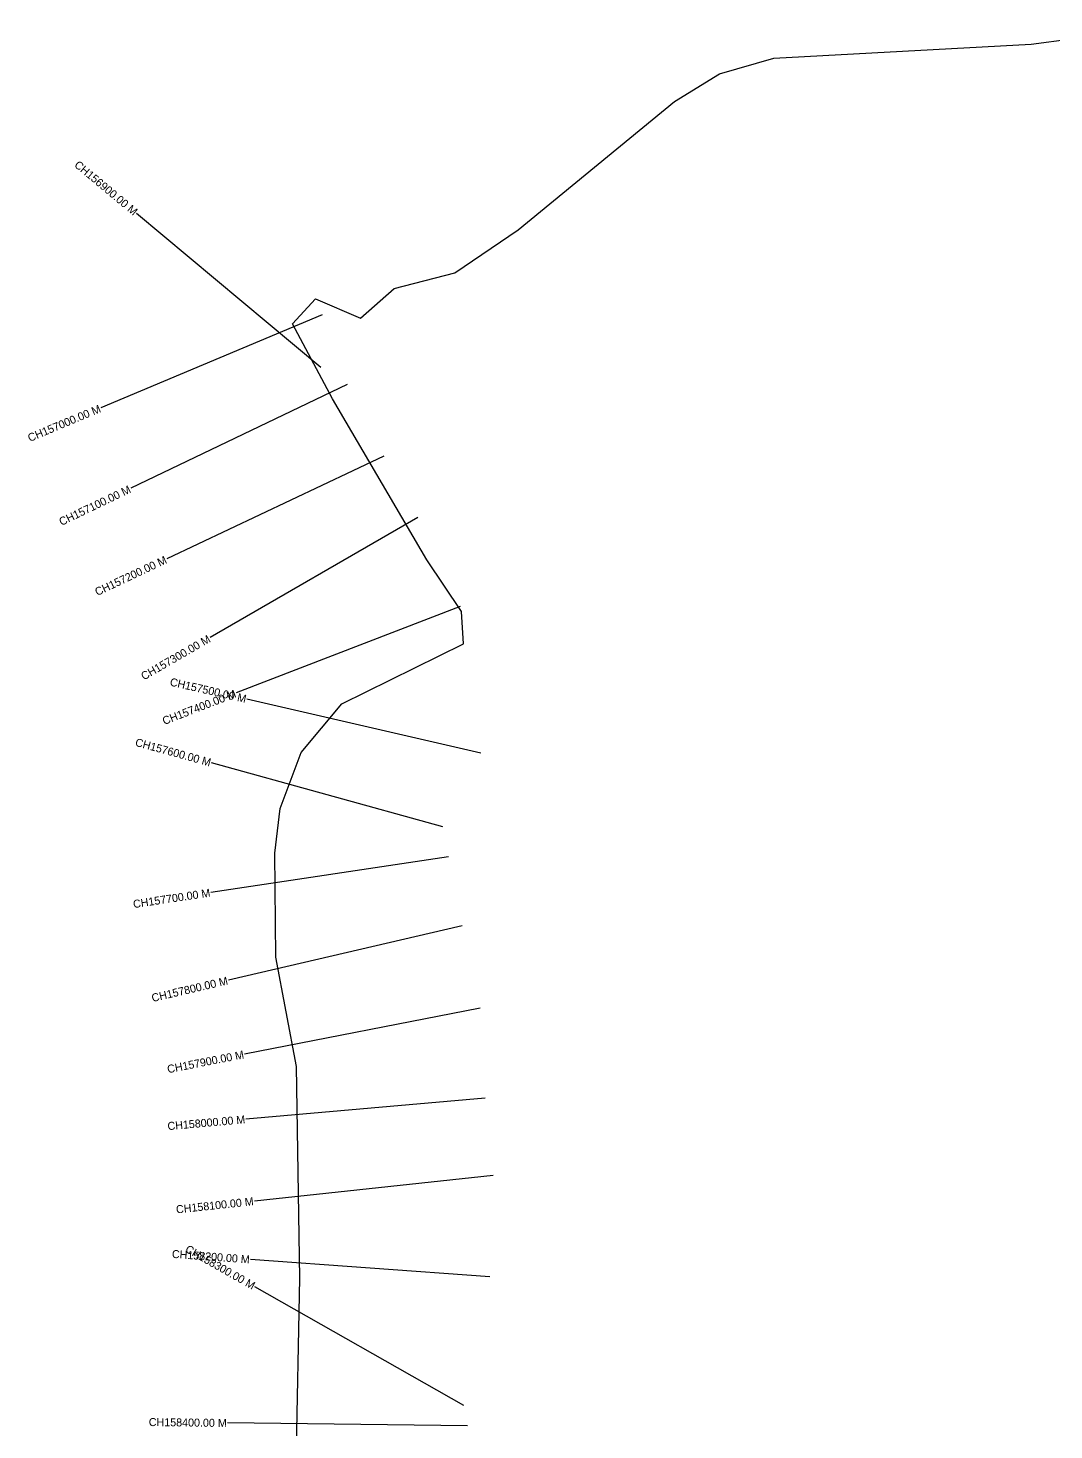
# Model space of a CAD drawing. Header units: metres. Extents: x 266312 to 277729, y 2088854 to 2108025.
# Drawn here: x 272062 to 273344, y 2106087 to 2107840 of the extents above; entities that cross this region are included whole.
import ezdxf
from ezdxf.enums import TextEntityAlignment as Align

# ---------------------------------------------------------------- set-up
doc = ezdxf.new("R2010")
doc.units = ezdxf.units.M
for name, color, linetype in [('CS', 134, 'Continuous'), ('CSMark', 6, 'Continuous'), ('village', 3, 'Continuous')]:
    doc.layers.add(name, color=color, linetype=linetype)

msp = doc.modelspace()

# ---------------------------------------------------------------- linework, layer by layer
at = {"layer": 'CS'}
for p, q in [((272427.8, 2107415.5), (272197.5, 2107607.8)), ((272429.5, 2107481.2), (272152.9, 2107365)), ((272460.7, 2107394.3), (272190.2, 2107264.4)), ((272506.4, 2107304.4), (272235.2, 2107176.2)), ((272549.1, 2107228), (272289.4, 2107077.8)), ((272601.9, 2107116.8), (272322.1, 2107008.6)), ((272627.8, 2106933.5), (272335.4, 2107000.8)), ((272580.3, 2106841.1), (272291.2, 2106921.2)), ((272587.2, 2106803.9), (272290.5, 2106759.2)), ((272604.4, 2106717.6), (272312.2, 2106649.5)), ((272626.9, 2106614.7), (272332.5, 2106557.1)), ((272633.1, 2106502.2), (272334.2, 2106475.8)), ((272643, 2106405.5), (272344.7, 2106373.5)), ((272639.1, 2106278.8), (272339.9, 2106300.5)), ((272606.3, 2106118.2), (272345.4, 2106266.4)), ((272611.2, 2106092.5), (272311.2, 2106096.2))]:
    msp.add_line(p, q, dxfattribs=at)
at = {"layer": 'village', "color": 3, "true_color": 0x00ff00}
msp.add_polyline3d([(272396.8, 2106043.9, 0), (272401.7, 2106277.1, 0), (272397.3, 2106541.6, 0), (272371.6, 2106678.2, 0), (272370.5, 2106808.2, 0), (272376.8, 2106864.3, 0), (272403.1, 2106934.1, 0), (272454.2, 2106995, 0), (272606.1, 2107070.2, 0), (272603.5, 2107110.5, 0), (272560.4, 2107175.2, 0), (272442.2, 2107376.1, 0), (272392.2, 2107469.9, 0), (272421.1, 2107501.4, 0), (272477.3, 2107477.2, 0), (272519.6, 2107514.3, 0), (272595.2, 2107533.9, 0), (272674.2, 2107587.4, 0), (272869.6, 2107747.8, 0), (272926.1, 2107782.3, 0), (272994, 2107801.8, 0), (273315.3, 2107819.5, 0), (273466.4, 2107839.7, 0)], dxfattribs=at)

# ---------------------------------------------------------------- texts
at = {"layer": 'CSMark'}
for s, rotation, p in [('CH156900.00 M', 320.124, (272196.8, 2107608.5)), ('CH157000.00 M', 22.8052, (272152, 2107364.6)), ('CH157100.00 M', 25.6403, (272189.3, 2107264)), ('CH157200.00 M', 25.2839, (272234.3, 2107175.8)), ('CH157300.00 M', 30.0488, (272288.5, 2107077.3)), ('CH157500.00 M', 347.0492, (272334.5, 2107001)), ('CH157400.00 M', 21.1372, (272321.2, 2107008.3)), ('CH157600.00 M', 344.5126, (272290.2, 2106921.5)), ('CH157700.00 M', 8.5677, (272289.5, 2106759.1)), ('CH157800.00 M', 13.1118, (272311.3, 2106649.3)), ('CH157900.00 M', 11.0662, (272331.5, 2106556.9)), ('CH158000.00 M', 5.04, (272333.2, 2106475.7)), ('CH158100.00 M', 6.1123, (272343.7, 2106373.4)), ('CH158200.00 M', 355.8524, (272338.9, 2106300.6)), ('CH158300.00 M', 330.4077, (272344.5, 2106266.9)), ('CH158400.00 M', 359.2946, (272310.2, 2106096.2))]:
    msp.add_text(s, height=10, rotation=rotation, dxfattribs=at).set_placement(p, align=Align.MIDDLE_RIGHT)

doc.saveas('drawing.dxf')
